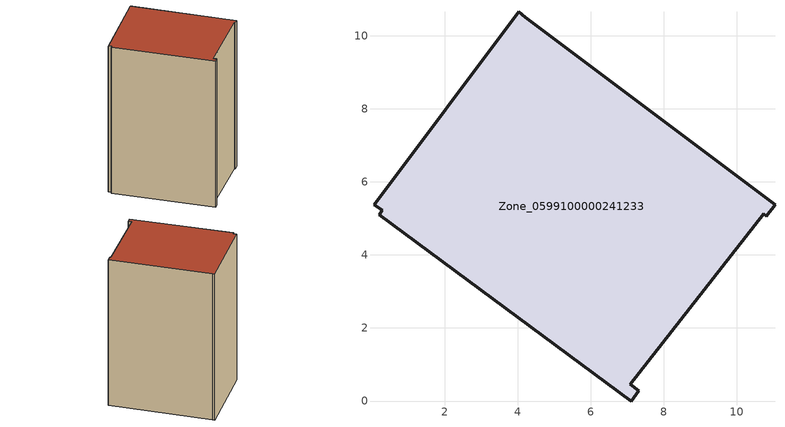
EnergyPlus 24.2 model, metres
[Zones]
Zone_0599100000241233
 floor ground (C_G): 10.8,5.06 10.73,5.12 7.08,0.45 7.32,0.29 7.1,0 0.21,5.1 0.3,5.22 0.08,5.37 4.03,10.65 4.21,10.5 11.04,5.37 z0
 wall outside (C_F): 0.21,5.1 7.1,0 7.32,0.29 7.08,0.45 10.73,5.12 10.8,5.06 11.04,5.37 4.21,10.5 4.03,10.65 0.08,5.37 0.3,5.22 0.21,5.1 z0:13.37
 roof outside (C_R): 10.73,5.12 10.8,5.06 11.04,5.37 4.21,10.5 4.03,10.65 0.08,5.37 0.3,5.22 0.21,5.1 7.1,0 7.32,0.29 7.08,0.45 z13.37
[BUILDING]
Pand.0599100000241233: North Axis=0; Terrain=City; Loads Convergence Tolerance Value=0.04; Temperature Convergence Tolerance Value=0.4; Solar Distribution=FullExterior; Maximum Number of Warmup Days=25; Minimum Number of Warmup Days=1
[Site:Location]
Rotterdam.The.Hague.AP_ZH_NLD Design_Conditions: Latitude=51.96; Longitude=4.45; Time Zone=1; Elevation=-4.5
[SITE:GROUNDTEMPERATURE:BUILDINGSURFACE]
18, 18, 18, 18, 18, 18, 18, 18, 18, 18, 18, 18
[MATERIAL] Thermal Absorptance=0.9; Solar Absorptance=0.7; Visible Absorptance=0.7
Name | Roughness | Thickness | Conductivity | Density | Specific Heat
G.TI.1946 | MediumSmooth | 0.15 | 1 | 540 | 1210
F.TI.1946 | Rough | 0.3 | 0.857143 | 1920 | 840
R.TI.1946 | MediumRough | 0.2 | 0.1 | 1500 | 1000
[CONSTRUCTION]
C_G: G.TI.1946
C_F: F.TI.1946
C_R: R.TI.1946
[ZONE]
Zone_0599100000241233: Type=1; Multiplier=1; Ceiling Height=Autocalculate; Volume=Autocalculate; Floor Area=autocalculate; Part of Total Floor Area=Yes
[ZONEINFILTRATION:DESIGNFLOWRATE]
Infil_Zone_0599100000241233: Zone or ZoneList or Space or SpaceList=Zone_0599100000241233; Schedule=AlwaysOn; Design Flow Rate Calculation Method=Flow/Area; Flow Rate per Floor Area=0.003; Constant Term Coefficient=1; Temperature Term Coefficient=0; Velocity Term Coefficient=0; Velocity Squared Term Coefficient=0
[HVACTEMPLATE:ZONE:IDEALLOADSAIRSYSTEM]
Zone_0599100000241233: Maximum Heating Supply Air Temperature=50; Minimum Cooling Supply Air Temperature=13; Maximum Heating Supply Air Humidity Ratio=0.0156; Minimum Cooling Supply Air Humidity Ratio=0.0077; Heating Limit=NoLimit; Cooling Limit=NoLimit; Dehumidification Control Type=ConstantSensibleHeatRatio; Cooling Sensible Heat Ratio=0.7; Dehumidification Setpoint=60; Humidification Control Type=None; Humidification Setpoint=30; Outdoor Air Method=None; Outdoor Air Flow Rate per Person=0.00944; Outdoor Air Flow Rate per Zone Floor Area=0; Outdoor Air Flow Rate per Zone=0; Demand Controlled Ventilation Type=None; Outdoor Air Economizer Type=NoEconomizer; Heat Recovery Type=None; Sensible Heat Recovery Effectiveness=0.7; Latent Heat Recovery Effectiveness=0.65
[ZONECONTROL:THERMOSTAT]
ThermostatControl_Zone_0599100000241233: Zone or ZoneList=Zone_0599100000241233; Control Type Schedule=DualSetpointControlType; Control 1=Thermostat_Zone_0599100000241233; Temperature Difference Between Cutout And Setpoint=0
[THERMOSTATSETPOINT:DUALSETPOINT]
Thermostat_Zone_0599100000241233: Heating Setpoint Temperature Schedule=HeatingSetpoint_Zone_0599100000241233; Cooling Setpoint Temperature Schedule=CoolingSetpoint_Zone_0599100000241233
[SCHEDULE:COMPACT]
HeatingSetpoint_Zone_0599100000241233: Through: 12/31, For: AllDays, Until: 24:00, 21
CoolingSetpoint_Zone_0599100000241233: Through: 12/31, For: AllDays, Until: 24:00, 24
DualSetpointControlType: Through: 12/31, For: AllDays, Until: 24:00, 4
AlwaysOn: Through: 12/31, For: AllDays, Until: 24:00, 1
